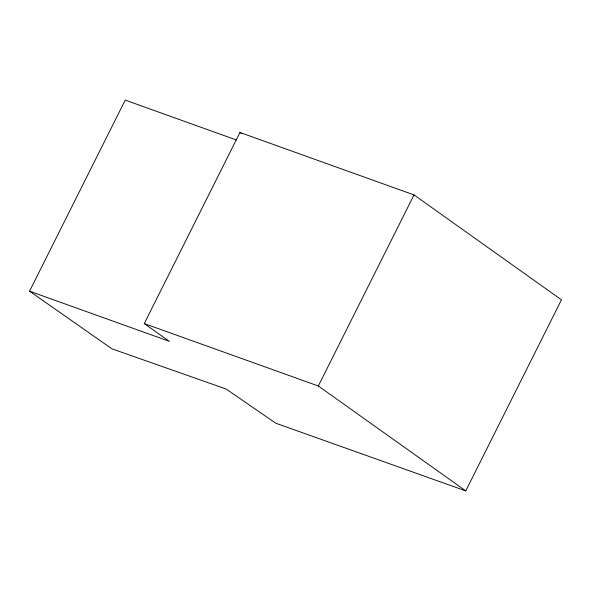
<?xml version="1.0" encoding="UTF-8"?>
<svg xmlns="http://www.w3.org/2000/svg" width="591" height="591" viewBox="0 0 591 591"><rect width="100%" height="100%" fill="white"/><g stroke="black" fill="none" stroke-linecap="round" stroke-linejoin="round"><path stroke-width="0.89" d="M29.55 291.186L169.336 341.332L144.27 323.572L239.953 132.48L414.01 194.912L561.45 299.814L465.76 490.899L275.724 423.186L226.139 389.018L111.913 348.816L29.55 291.186L125.24 100.101L236.378 139.971M465.76 490.899L318.32 385.997L414.01 194.912M144.27 323.572L318.32 385.997M239.953 132.48L241.431 133.529"/></g></svg>
